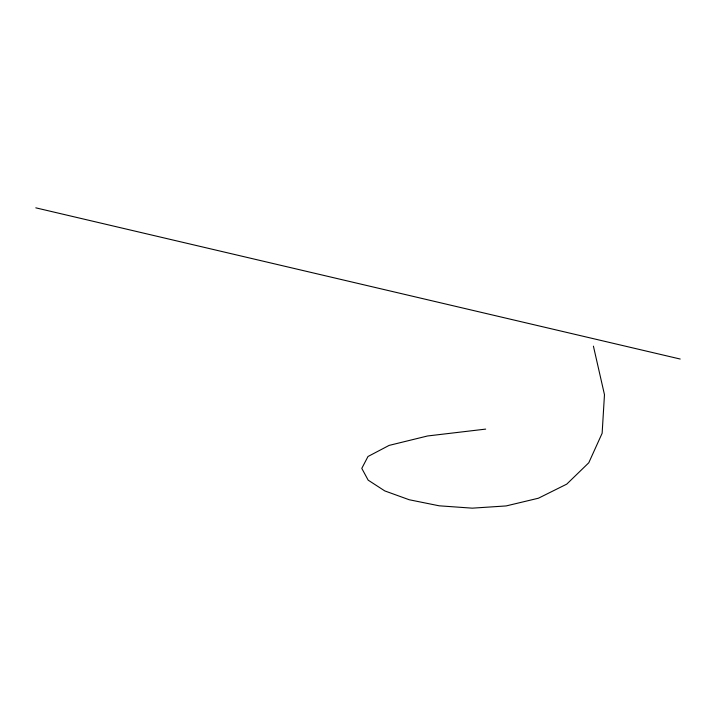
<?xml version="1.0" encoding="UTF-8"?>
<svg xmlns="http://www.w3.org/2000/svg" width="716" height="716" viewBox="0 0 716 716"><rect width="100%" height="100%" fill="white"/><g stroke="black" fill="none" stroke-linecap="round" stroke-linejoin="round"><path stroke-width="1.07" d="M485.672 429.108L427.568 435.972L389.128 445.397L367.988 456.504L361.786 468.38L368.167 480.15L384.769 490.908L409.221 499.75L439.176 505.809L472.265 508.163L506.131 505.935L538.414 498.22L566.75 484.132L588.776 462.778L602.138 433.261L604.474 394.677L593.412 346.141M35.8 207.837L680.2 359.038"/></g></svg>
